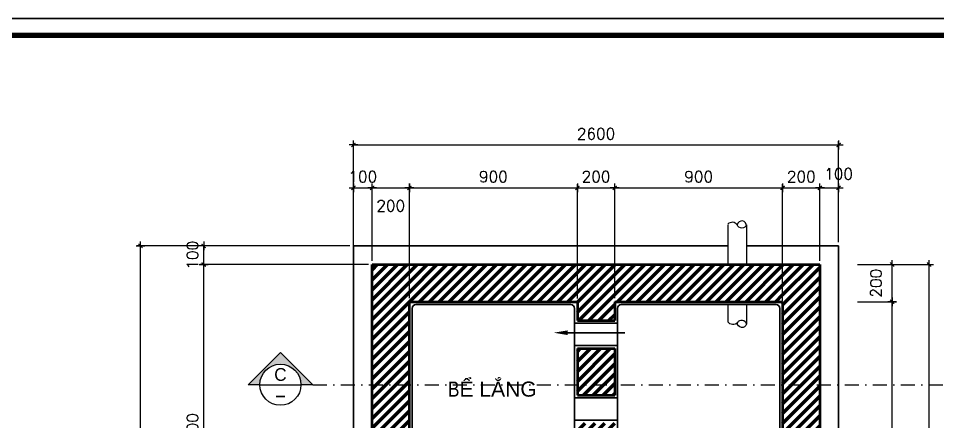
# Model space of a CAD drawing. Header units: millimetres. Extents: x 615730 to 2792744, y 139412 to 597571.
# Drawn here: x 750752 to 760604, y 277025 to 281351 of the extents above; entities that cross this region are included whole.
import ezdxf
from ezdxf.enums import TextEntityAlignment as Align

# ---------------------------------------------------------------- set-up
doc = ezdxf.new("R2010")
doc.units = ezdxf.units.MM
doc.header["$MEASUREMENT"] = 0
doc.header["$PDMODE"] = 34
doc.linetypes.add('DASHDOT', pattern=[1, 0.5, -0.25, 0, -0.25])
doc.layers.get('0').update_dxf_attribs({"lineweight": 5})
for name, color, linetype, lineweight in [('B', 4, 'Continuous', 18), ('DIM', 7, 'Continuous', 50), ('HATCH', 42, 'Continuous', 5), ('KT', 148, 'Continuous', 18), ('NETNGOAITUONG', 1, 'Continuous', 40), ('thay', 7, 'Continuous', 15), ('TIM TRUC', 149, 'DASHDOT', 9)]:
    doc.layers.add(name, color=color, linetype=linetype, lineweight=lineweight)
for name, color, linetype in [('GHICHU', 40, 'Continuous'), ('MB', 7, 'Continuous'), ('NET2', 5, 'Continuous'), ('TEXT', 2, 'Continuous')]:
    doc.layers.add(name, color=color, linetype=linetype)
doc.styles.add('AVO', font='', dxfattribs={"height": 200})
doc.styles.add('DIM', font='txt.shx', dxfattribs={"height": 120})
doc.styles.add('Ghi chu', font='')
doc.styles.get('AVO').set_extended_font_data('VNI-Helve-Condense')
doc.styles.get('Ghi chu').set_extended_font_data('.VnAvantH')
doc.dimstyles.new('Copy of vu linh50', dxfattribs={"dimscale": 0, "dimtxt": 180, "dimasz": 0.3, "dimexe": 40, "dimexo": 40, "dimgap": 60, "dimtad": 1, "dimdec": 0, "dimlfac": 0.5, "dimtxsty": 'DIM', "dimblk": 'TICK', "dimcen": 250, "dimdle": 40, "dimclrd": 250, "dimclre": 250, "dimclrt": 2, "dimadec": 0, "dimazin": 0, "dimtfac": 1, "dimtdec": 0, "dimtix": 1, "dimtmove": 2, "dimatfit": 3, "dimldrblk": 'DOT', "dimfxl": 1, "dimlwd": -1, "dimlwe": -1, "dimarcsym": 0})

# ---------------------------------------------------------------- blocks, each defined once
blk = doc.blocks.new('TICK')
at = {"layer": 'B', "ltscale": 3000}
h = blk.add_hatch(color=256, dxfattribs=at)
edge = h.paths.add_edge_path()
edge.add_line((-69, -79), (-79, -69))
edge.add_arc((-69, -58), 15, 135, 225, ccw=False)
edge.add_line((-79, -48), (48, 79))
edge.add_arc((58, 69), 15, 45, 135, ccw=False)
edge.add_line((69, 79), (79, 69))
edge.add_arc((69, 58), 15, -45, 45, ccw=False)
edge.add_line((79, 48), (-48, -79))
edge.add_arc((-58, -69), 15, 225, 315, ccw=False)
for p, q in [((-158, 0), (158, 0)), ((0, 158), (0, -158))]:
    blk.add_line(p, q, dxfattribs=at)
blk = doc.blocks.new('*D717')
at = {"layer": 'DEFPOINTS', "color": 0, "ltscale": 10, "transparency": 16777216}
for p in [(759704.6, 278710.1), (760117, 278710.1), (759704.6, 278310.1)]:
    blk.add_point(p, dxfattribs=at)
at = {"layer": 'KT', "color": 250, "ltscale": 10, "transparency": 16777216}
for p, q in [((759744.6, 278710.1), (760157, 278710.1)), ((760117, 278310.4), (760117, 278709.8)), ((759744.6, 278310.1), (760157, 278310.1))]:
    blk.add_line(p, q, dxfattribs=at)
at = {"layer": 'KT', "color": 250, "ltscale": 10, "transparency": 16777216, "xscale": 0.3, "yscale": 0.3, "zscale": 0.3}
for p, rotation in [((760117, 278710.1), 90), ((760117, 278310.1), 270)]:
    blk.add_blockref('TICK', p, dxfattribs=dict(at, rotation=rotation))
at = {"layer": 'KT', "color": 2, "ltscale": 10, "transparency": 16777216, "insert": (759944.6, 278510.1), "char_height": 120, "attachment_point": 5, "rotation": 90, "style": 'DIM'}
blk.add_mtext('200', dxfattribs=at)
blk = doc.blocks.new('_DOT')
at = {"color": 0, "linetype": 'ByBlock'}
blk.add_line((-0.5, 0), (-1, 0), dxfattribs=at)
at = {"color": 0, "linetype": 'ByBlock', "const_width": 0.5}
blk.add_lwpolyline([(-0.25, 0, 1), (0.25, 0, 1)], format="xyb", close=True, dxfattribs=at)
blk = doc.blocks.new('*X630')
at = {"color": 0}
for p, q in [((58570.5, -70777), (58759, -70588.5)), ((58570.5, -70724), (58705.9, -70588.5)), ((58570.5, -70671), (58652.9, -70588.5)), ((58570.5, -70617.9), (58599.9, -70588.5)), ((58770.5, -70736.1), (58918.1, -70588.5)), ((58770.5, -70683.1), (58865, -70588.5)), ((58770.5, -70630.1), (58812, -70588.5)), ((58771.1, -70788.5), (58971.1, -70588.5)), ((58824.1, -70788.5), (59024.1, -70588.5)), ((58877.2, -70788.5), (59077.2, -70588.5)), ((58930.2, -70788.5), (59130.2, -70588.5)), ((58983.2, -70788.5), (59183.2, -70588.5)), ((59036.3, -70788.5), (59236.3, -70588.5)), ((59089.3, -70788.5), (59289.3, -70588.5)), ((59142.3, -70788.5), (59342.3, -70588.5)), ((59195.4, -70788.5), (59395.4, -70588.5)), ((59248.4, -70788.5), (59448.4, -70588.5)), ((59301.4, -70788.5), (59501.4, -70588.5)), ((59354.5, -70788.5), (59554.5, -70588.5)), ((59407.5, -70788.5), (59607.5, -70588.5)), ((59460.5, -70788.5), (59660.5, -70588.5)), ((59513.6, -70788.5), (59713.6, -70588.5)), ((59566.6, -70788.5), (59766.6, -70588.5)), ((59619.6, -70788.5), (59819.6, -70588.5)), ((59670.5, -70843.8), (59925.7, -70588.5)), ((59670.5, -70790.7), (59872.7, -70588.5)), ((59678.7, -70888.5), (59978.7, -70588.5)), ((59731.8, -70888.5), (60031.8, -70588.5)), ((59884.8, -70788.5), (60084.8, -70588.5)), ((59937.8, -70788.5), (60137.8, -70588.5)), ((59990.9, -70788.5), (60190.9, -70588.5)), ((60043.9, -70788.5), (60243.9, -70588.5)), ((60096.9, -70788.5), (60296.9, -70588.5)), ((60150, -70788.5), (60350, -70588.5)), ((60203, -70788.5), (60403, -70588.5)), ((60256, -70788.5), (60456, -70588.5)), ((60309.1, -70788.5), (60509.1, -70588.5)), ((60362.1, -70788.5), (60562.1, -70588.5)), ((60415.1, -70788.5), (60615.1, -70588.5)), ((60468.2, -70788.5), (60668.2, -70588.5)), ((60521.2, -70788.5), (60721.2, -70588.5)), ((60574.2, -70788.5), (60770.5, -70592.3)), ((60770.5, -70592.3), (60774.2, -70588.5)), ((60770.5, -70645.3), (60827.3, -70588.5)), ((60770.5, -70698.4), (60880.3, -70588.5)), ((60770.5, -70751.4), (60933.3, -70588.5)), ((58570.5, -70830.1), (58770.5, -70630.1)), ((60770.5, -70804.4), (60970.5, -70604.4)), ((58570.5, -70883.1), (58770.5, -70683.1)), ((60627.3, -70788.5), (60770.5, -70645.3)), ((60770.5, -70857.5), (60970.5, -70657.5)), ((58570.5, -70936.1), (58770.5, -70736.1)), ((60680.3, -70788.5), (60770.5, -70698.4)), ((60770.5, -70910.5), (60970.5, -70710.5)), ((58570.5, -70989.2), (58770.5, -70789.2)), ((60733.3, -70788.5), (60770.5, -70751.4)), ((60770.5, -70963.5), (60970.5, -70763.5)), ((59784.8, -70888.5), (59870.5, -70802.9)), ((60770.5, -71016.6), (60970.5, -70816.6)), ((58570.5, -71042.2), (58770.5, -70842.2)), ((59837.8, -70888.5), (59870.5, -70855.9)), ((60770.5, -71069.6), (60970.5, -70869.6)), ((58570.5, -71095.2), (58770.5, -70895.2)), ((60770.5, -71122.6), (60970.5, -70922.6)), ((58570.5, -71148.3), (58770.5, -70948.3)), ((60770.5, -71175.7), (60970.5, -70975.7)), ((58570.5, -71201.3), (58770.5, -71001.3)), ((60770.5, -71228.7), (60970.5, -71028.7)), ((58570.5, -71254.3), (58770.5, -71054.3)), ((59670.5, -71215), (59846.9, -71038.5)), ((59670.5, -71162), (59793.9, -71038.5)), ((59670.5, -71108.9), (59740.9, -71038.5)), ((59670.5, -71055.9), (59687.8, -71038.5)), ((59670.5, -71268), (59870.5, -71068)), ((60770.5, -71281.7), (60970.5, -71081.7)), ((58570.5, -71307.4), (58770.5, -71107.4)), ((59703, -71288.5), (59870.5, -71121.1)), ((60770.5, -71334.8), (60970.5, -71134.8)), ((58570.5, -71360.4), (58770.5, -71160.4)), ((59756, -71288.5), (59870.5, -71174.1)), ((58570.5, -71413.4), (58770.5, -71213.4)), ((59809.1, -71288.5), (59870.5, -71227.1)), ((60770.5, -71387.8), (60970.5, -71187.8)), ((58570.5, -71466.5), (58770.5, -71266.5)), ((59862.1, -71288.5), (59870.5, -71280.2)), ((60770.5, -71440.8), (60970.5, -71240.8)), ((58570.5, -71519.5), (58770.5, -71319.5)), ((60770.5, -71493.9), (60970.5, -71293.9)), ((58570.5, -71572.5), (58770.5, -71372.5)), ((60770.5, -71546.9), (60970.5, -71346.9)), ((58570.5, -71625.6), (58770.5, -71425.6)), ((60770.5, -71599.9), (60970.5, -71399.9)), ((58570.5, -71678.6), (58770.5, -71478.6)), ((59670.5, -71586.2), (59818.2, -71438.5)), ((59670.5, -71533.2), (59765.1, -71438.5)), ((59670.5, -71480.2), (59712.1, -71438.5)), ((59670.5, -71639.3), (59870.5, -71439.3)), ((60770.5, -71653), (60970.5, -71453)), ((59670.5, -71692.3), (59870.5, -71492.3)), ((60770.5, -71706), (60970.5, -71506)), ((58570.5, -71731.6), (58770.5, -71531.6)), ((59577.3, -71838.5), (59870.5, -71545.3)), ((60770.5, -71759), (60970.5, -71559)), ((58570.5, -71784.7), (58770.5, -71584.7)), ((59630.3, -71838.5), (59870.5, -71598.4)), ((60770.5, -71812.1), (60970.5, -71612.1)), ((58570.5, -71837.7), (58770.5, -71637.7)), ((59670.5, -71851.4), (59870.5, -71651.4)), ((60770.5, -71865.1), (60970.5, -71665.1)), ((58570.5, -71890.7), (58770.5, -71690.7)), ((59670.5, -71904.4), (59870.5, -71704.4)), ((60770.5, -71918.1), (60970.5, -71718.1)), ((58570.5, -71996.8), (58828.7, -71738.5)), ((58570.5, -71943.8), (58775.7, -71738.5)), ((58781.8, -71838.5), (58881.8, -71738.5)), ((58834.8, -71838.5), (58934.8, -71738.5)), ((58887.8, -71838.5), (58970.5, -71755.9)), ((59470.5, -71786.2), (59518.2, -71738.5)), ((59471.2, -71838.5), (59571.2, -71738.5)), ((59524.2, -71838.5), (59624.2, -71738.5)), ((59670.5, -71957.5), (59870.5, -71757.5)), ((60770.5, -71971.2), (60970.5, -71771.2)), ((58940.9, -71838.5), (58970.5, -71808.9)), ((59670.5, -72010.5), (59870.5, -71810.5)), ((60770.5, -72024.2), (60970.5, -71824.2)), ((58570.5, -72049.8), (58770.5, -71849.8)), ((59670.5, -72063.5), (59870.5, -71863.5)), ((58570.5, -72102.9), (58770.5, -71902.9)), ((59670.5, -72116.6), (59870.5, -71916.6)), ((60770.5, -72077.2), (60970.5, -71877.2)), ((58570.5, -72155.9), (58770.5, -71955.9)), ((59670.5, -72169.6), (59870.5, -71969.6)), ((60770.5, -72130.3), (60970.5, -71930.3)), ((58570.5, -72208.9), (58770.5, -72008.9)), ((60770.5, -72183.3), (60970.5, -71983.3)), ((58570.5, -72262), (58770.5, -72062)), ((59670.5, -72222.6), (59870.5, -72022.6)), ((60770.5, -72236.3), (60970.5, -72036.3)), ((58570.5, -72315), (58770.5, -72115)), ((59670.5, -72275.7), (59870.5, -72075.7)), ((60770.5, -72289.4), (60970.5, -72089.4)), ((58570.5, -72368), (58770.5, -72168)), ((59670.5, -72328.7), (59870.5, -72128.7)), ((60770.5, -72342.4), (60970.5, -72142.4)), ((59670.5, -72381.7), (59870.5, -72181.7)), ((60770.5, -72395.4), (60970.5, -72195.4)), ((58570.5, -72421.1), (58770.5, -72221.1)), ((59670.5, -72434.8), (59870.5, -72234.8)), ((60770.5, -72448.5), (60970.5, -72248.5)), ((58570.5, -72474.1), (58770.5, -72274.1)), ((59670.5, -72487.8), (59870.5, -72287.8)), ((60770.5, -72501.5), (60970.5, -72301.5)), ((58570.5, -72527.1), (58770.5, -72327.1)), ((59670.5, -72540.8), (59870.5, -72340.8)), ((60770.5, -72554.5), (60970.5, -72354.5)), ((58070.5, -72549.8), (58231.8, -72388.5)), ((58070.5, -72496.8), (58178.7, -72388.5)), ((58070.5, -72443.8), (58125.7, -72388.5)), ((58070.5, -72390.7), (58072.7, -72388.5)), ((58184.8, -72488.5), (58284.8, -72388.5)), ((58237.8, -72488.5), (58337.8, -72388.5)), ((58290.9, -72488.5), (58390.9, -72388.5)), ((58343.9, -72488.5), (58443.9, -72388.5)), ((58396.9, -72488.5), (58496.9, -72388.5)), ((58450, -72488.5), (58550, -72388.5)), ((58570.5, -72580.2), (58770.5, -72380.2)), ((59670.5, -72593.9), (59870.5, -72393.9)), ((60770.5, -72607.5), (60970.5, -72407.5)), ((58503, -72488.5), (58570.5, -72421.1)), ((58570.5, -72633.2), (58770.5, -72433.2)), ((59670.5, -72646.9), (59870.5, -72446.9)), ((60770.5, -72660.6), (60970.5, -72460.6)), ((58070.5, -72602.9), (58170.5, -72502.9)), ((58556, -72488.5), (58570.5, -72474.1)), ((58570.5, -72686.2), (58770.5, -72486.2)), ((59670.5, -72699.9), (59870.5, -72499.9)), ((60770.5, -72713.6), (60970.5, -72513.6)), ((58070.5, -72655.9), (58170.5, -72555.9)), ((58570.5, -72739.3), (58770.5, -72539.3)), ((59670.5, -72753), (59870.5, -72553)), ((58070.5, -72708.9), (58170.5, -72608.9)), ((58570.5, -72792.3), (58770.5, -72592.3)), ((59487.9, -72988.5), (59870.5, -72606)), ((60770.5, -72766.6), (60970.5, -72566.6)), ((58070.5, -72762), (58170.5, -72662)), ((58570.5, -72845.3), (58770.5, -72645.3)), ((59540.9, -72988.5), (59870.5, -72659)), ((60770.5, -72819.7), (60970.5, -72619.7)), ((58570.5, -72898.4), (58770.5, -72698.4)), ((59594, -72988.5), (59870.5, -72712.1)), ((60770.5, -72872.7), (60970.5, -72672.7)), ((58070.5, -72815), (58170.5, -72715)), ((58570.5, -72951.4), (58770.5, -72751.4)), ((60770.5, -72925.7), (60970.5, -72725.7)), ((58070.5, -72868), (58170.5, -72768)), ((58586.3, -72988.5), (58770.5, -72804.4)), ((58770.5, -72804.4), (58786.3, -72788.5)), ((58770.5, -72857.5), (58839.4, -72788.5)), ((58770.5, -72910.5), (58892.4, -72788.5)), ((58770.5, -72963.5), (58945.4, -72788.5)), ((58798.5, -72988.5), (58998.5, -72788.5)), ((58851.5, -72988.5), (59051.5, -72788.5)), ((58904.5, -72988.5), (59104.5, -72788.5)), ((58957.6, -72988.5), (59157.6, -72788.5)), ((59010.6, -72988.5), (59210.6, -72788.5)), ((59063.6, -72988.5), (59263.6, -72788.5)), ((59116.7, -72988.5), (59316.7, -72788.5)), ((59169.7, -72988.5), (59369.7, -72788.5)), ((59222.7, -72988.5), (59422.7, -72788.5)), ((59275.8, -72988.5), (59475.8, -72788.5)), ((59328.8, -72988.5), (59528.8, -72788.5)), ((59381.8, -72988.5), (59581.8, -72788.5)), ((59434.9, -72988.5), (59634.9, -72788.5)), ((59647, -72988.5), (59870.5, -72765.1)), ((59700, -72988.5), (59900, -72788.5)), ((59753.1, -72988.5), (59953.1, -72788.5)), ((59806.1, -72988.5), (60006.1, -72788.5)), ((59859.1, -72988.5), (60059.1, -72788.5)), ((59912.2, -72988.5), (60112.2, -72788.5)), ((59965.2, -72988.5), (60165.2, -72788.5)), ((60018.2, -72988.5), (60218.2, -72788.5)), ((60071.3, -72988.5), (60271.3, -72788.5)), ((60124.3, -72988.5), (60324.3, -72788.5)), ((60177.3, -72988.5), (60377.3, -72788.5)), ((60230.4, -72988.5), (60430.4, -72788.5)), ((60283.4, -72988.5), (60483.4, -72788.5)), ((60336.4, -72988.5), (60536.4, -72788.5)), ((60389.5, -72988.5), (60589.5, -72788.5)), ((60442.5, -72988.5), (60642.5, -72788.5)), ((60495.5, -72988.5), (60695.5, -72788.5)), ((60548.6, -72988.5), (60748.6, -72788.5)), ((60770.5, -72978.8), (60970.5, -72778.8)), ((58070.5, -72921.1), (58170.5, -72821.1)), ((58639.4, -72988.5), (58770.5, -72857.5)), ((60601.6, -72988.5), (60770.5, -72819.7)), ((60813.7, -72988.5), (60970.5, -72831.8)), ((58070.5, -72974.1), (58170.5, -72874.1)), ((58109.1, -72988.5), (58209.1, -72888.5)), ((58162.1, -72988.5), (58262.1, -72888.5)), ((58215.1, -72988.5), (58315.1, -72888.5)), ((58268.2, -72988.5), (58368.2, -72888.5)), ((58321.2, -72988.5), (58421.2, -72888.5)), ((58374.2, -72988.5), (58474.2, -72888.5)), ((58427.3, -72988.5), (58527.3, -72888.5)), ((58480.3, -72988.5), (58570.5, -72898.4)), ((60654.6, -72988.5), (60770.5, -72872.7)), ((60866.8, -72988.5), (60970.5, -72884.8)), ((58533.3, -72988.5), (58570.5, -72951.4)), ((58692.4, -72988.5), (58770.5, -72910.5)), ((60707.7, -72988.5), (60770.5, -72925.7)), ((60919.8, -72988.5), (60970.5, -72937.9)), ((58745.4, -72988.5), (58770.5, -72963.5)), ((60760.7, -72988.5), (60770.5, -72978.8))]:
    blk.add_line(p, q, dxfattribs=at)
blk = doc.blocks.new('*D641')
at = {"layer": 'DEFPOINTS', "color": 0, "ltscale": 10, "transparency": 16777216}
for p in [(759756.6, 278710.1), (760512.6, 278710.1), (759756.6, 273910.1)]:
    blk.add_point(p, dxfattribs=at)
at = {"layer": 'KT', "color": 250, "ltscale": 10, "transparency": 16777216}
for p, q in [((759796.6, 278710.1), (760552.6, 278710.1)), ((760512.6, 273910.4), (760512.6, 278709.8)), ((759796.6, 273910.1), (760552.6, 273910.1))]:
    blk.add_line(p, q, dxfattribs=at)
at = {"layer": 'KT', "color": 250, "ltscale": 10, "transparency": 16777216, "xscale": 0.3, "yscale": 0.3, "zscale": 0.3}
for p, rotation in [((760512.6, 278710.1), 90), ((760512.6, 273910.1), 270)]:
    blk.add_blockref('TICK', p, dxfattribs=dict(at, rotation=rotation))
at = {"layer": 'KT', "color": 2, "ltscale": 10, "transparency": 16777216, "insert": (760392.6, 276310.1), "char_height": 120, "attachment_point": 5, "rotation": 90, "style": 'DIM'}
blk.add_mtext('2400', dxfattribs=at)
blk = doc.blocks.new('*D642')
at = {"layer": 'DEFPOINTS', "color": 0, "ltscale": 10, "transparency": 16777216}
for p in [(759704.6, 278310.1), (760117, 278310.1), (759704.6, 274310.1)]:
    blk.add_point(p, dxfattribs=at)
at = {"layer": 'KT', "color": 250, "ltscale": 10, "transparency": 16777216}
for p, q in [((759744.6, 278310.1), (760157, 278310.1)), ((760117, 274310.4), (760117, 278309.8)), ((759744.6, 274310.1), (760157, 274310.1))]:
    blk.add_line(p, q, dxfattribs=at)
at = {"layer": 'KT', "color": 250, "ltscale": 10, "transparency": 16777216, "xscale": 0.3, "yscale": 0.3, "zscale": 0.3}
for p, rotation in [((760117, 278310.1), 90), ((760117, 274310.1), 270)]:
    blk.add_blockref('TICK', p, dxfattribs=dict(at, rotation=rotation))
at = {"layer": 'KT', "color": 2, "ltscale": 10, "transparency": 16777216, "insert": (759997, 276310.1), "char_height": 120, "attachment_point": 5, "rotation": 90, "style": 'DIM'}
blk.add_mtext('2000', dxfattribs=at)
blk = doc.blocks.new('*D663')
at = {"layer": 'DEFPOINTS', "color": 0, "ltscale": 10, "transparency": 16777216}
for p in [(752737.8, 278710.1), (754543.2, 278710.1), (753543.2, 275110.1)]:
    blk.add_point(p, dxfattribs=at)
at = {"layer": 'KT', "color": 250, "ltscale": 10, "transparency": 16777216}
for p, q in [((754503.2, 278710.1), (752697.8, 278710.1)), ((752737.8, 275110.4), (752737.8, 278709.8)), ((753503.2, 275110.1), (752697.8, 275110.1))]:
    blk.add_line(p, q, dxfattribs=at)
at = {"layer": 'KT', "color": 250, "ltscale": 10, "transparency": 16777216, "xscale": 0.3, "yscale": 0.3, "zscale": 0.3}
for p, rotation in [((752737.8, 278710.1), 90), ((752737.8, 275110.1), 270)]:
    blk.add_blockref('TICK', p, dxfattribs=dict(at, rotation=rotation))
at = {"layer": 'KT', "color": 2, "ltscale": 10, "transparency": 16777216, "insert": (752617.8, 276910.1), "char_height": 120, "attachment_point": 5, "rotation": 90, "style": 'DIM'}
blk.add_mtext('1800', dxfattribs=at)
blk = doc.blocks.new('*D664')
at = {"layer": 'DEFPOINTS', "color": 0, "ltscale": 10, "transparency": 16777216}
for p in [(752737.8, 278910.1), (754343.2, 278910.1), (754543.2, 278710.1)]:
    blk.add_point(p, dxfattribs=at)
at = {"layer": 'KT', "color": 250, "ltscale": 10, "transparency": 16777216}
for p, q in [((754303.2, 278910.1), (752697.8, 278910.1)), ((752737.8, 278910.4), (752737.8, 278910.7)), ((752737.8, 278710.1), (752737.8, 278910.1)), ((754503.2, 278710.1), (752697.8, 278710.1)), ((752737.8, 278709.8), (752737.8, 278709.5))]:
    blk.add_line(p, q, dxfattribs=at)
at = {"layer": 'KT', "color": 250, "ltscale": 10, "transparency": 16777216, "xscale": 0.3, "yscale": 0.3, "zscale": 0.3}
for p, rotation in [((752737.8, 278910.1), 270), ((752737.8, 278710.1), 90)]:
    blk.add_blockref('TICK', p, dxfattribs=dict(at, rotation=rotation))
at = {"layer": 'KT', "color": 2, "ltscale": 10, "transparency": 16777216, "insert": (752617.8, 278810.1), "char_height": 120, "attachment_point": 5, "rotation": 90, "style": 'DIM'}
blk.add_mtext('100', dxfattribs=at)
blk = doc.blocks.new('*D666')
at = {"layer": 'DEFPOINTS', "color": 0, "ltscale": 10, "transparency": 16777216}
for p in [(752060.4, 278910.1), (753000.5, 278910.1), (753000.5, 273710.1)]:
    blk.add_point(p, dxfattribs=at)
at = {"layer": 'KT', "color": 250, "ltscale": 10, "transparency": 16777216}
for p, q in [((752960.5, 278910.1), (752020.4, 278910.1)), ((752060.4, 273710.4), (752060.4, 278909.8)), ((752960.5, 273710.1), (752020.4, 273710.1))]:
    blk.add_line(p, q, dxfattribs=at)
at = {"layer": 'KT', "color": 250, "ltscale": 10, "transparency": 16777216, "xscale": 0.3, "yscale": 0.3, "zscale": 0.3}
for p, rotation in [((752060.4, 278910.1), 90), ((752060.4, 273710.1), 270)]:
    blk.add_blockref('TICK', p, dxfattribs=dict(at, rotation=rotation))
at = {"layer": 'KT', "color": 2, "ltscale": 10, "transparency": 16777216, "insert": (751940.4, 276310.1), "char_height": 120, "attachment_point": 5, "rotation": 90, "style": 'DIM'}
blk.add_mtext('2600', dxfattribs=at)
blk = doc.blocks.new('*D667')
at = {"layer": 'DEFPOINTS', "color": 0, "ltscale": 10, "transparency": 16777216}
for p in [(754543.2, 279532.6), (754343.2, 278689.3), (754543.2, 278710.1)]:
    blk.add_point(p, dxfattribs=at)
at = {"layer": 'KT', "color": 250, "ltscale": 10, "transparency": 16777216}
for p, q in [((754342.9, 279532.6), (754342.6, 279532.6)), ((754343.2, 278729.3), (754343.2, 279572.6)), ((754343.2, 279532.6), (754543.2, 279532.6)), ((754543.2, 278750.1), (754543.2, 279572.6)), ((754543.5, 279532.6), (754543.8, 279532.6))]:
    blk.add_line(p, q, dxfattribs=at)
at = {"layer": 'KT', "color": 250, "ltscale": 10, "transparency": 16777216, "xscale": 0.3, "yscale": 0.3, "zscale": 0.3}
blk.add_blockref('TICK', (754343.2, 279532.6), dxfattribs=at)
at = {"layer": 'KT', "color": 250, "ltscale": 10, "transparency": 16777216, "xscale": 0.3, "yscale": 0.3, "zscale": 0.3, "rotation": 180}
blk.add_blockref('TICK', (754543.2, 279532.6), dxfattribs=at)
at = {"layer": 'KT', "color": 2, "ltscale": 10, "transparency": 16777216, "insert": (754443.2, 279652.6), "char_height": 120, "attachment_point": 5, "style": 'DIM'}
blk.add_mtext('100', dxfattribs=at)
blk = doc.blocks.new('*D668')
at = {"layer": 'DEFPOINTS', "color": 0, "ltscale": 10, "transparency": 16777216}
for p in [(754942.5, 279532.6), (754543.2, 278710.1), (754942.5, 278310.1)]:
    blk.add_point(p, dxfattribs=at)
at = {"layer": 'KT', "color": 250, "ltscale": 10, "transparency": 16777216}
for p, q in [((754543.2, 278750.1), (754543.2, 279572.6)), ((754543.5, 279532.6), (754942.2, 279532.6)), ((754942.5, 278350.1), (754942.5, 279572.6))]:
    blk.add_line(p, q, dxfattribs=at)
at = {"layer": 'KT', "color": 250, "ltscale": 10, "transparency": 16777216, "xscale": 0.3, "yscale": 0.3, "zscale": 0.3, "rotation": 180}
blk.add_blockref('TICK', (754543.2, 279532.6), dxfattribs=at)
at = {"layer": 'KT', "color": 250, "ltscale": 10, "transparency": 16777216, "xscale": 0.3, "yscale": 0.3, "zscale": 0.3}
blk.add_blockref('TICK', (754942.5, 279532.6), dxfattribs=at)
at = {"layer": 'KT', "color": 2, "ltscale": 10, "transparency": 16777216, "insert": (754742.9, 279340.7), "char_height": 120, "attachment_point": 5, "style": 'DIM'}
blk.add_mtext('200', dxfattribs=at)
blk = doc.blocks.new('*D669')
at = {"layer": 'DEFPOINTS', "color": 0, "ltscale": 10, "transparency": 16777216}
for p in [(756743.2, 279532.6), (754942.5, 278310.1), (756743.2, 278305.7)]:
    blk.add_point(p, dxfattribs=at)
at = {"layer": 'KT', "color": 250, "ltscale": 10, "transparency": 16777216}
for p, q in [((754942.5, 278350.1), (754942.5, 279572.6)), ((754942.8, 279532.6), (756742.9, 279532.6)), ((756743.2, 278345.7), (756743.2, 279572.6))]:
    blk.add_line(p, q, dxfattribs=at)
at = {"layer": 'KT', "color": 250, "ltscale": 10, "transparency": 16777216, "xscale": 0.3, "yscale": 0.3, "zscale": 0.3, "rotation": 180}
blk.add_blockref('TICK', (754942.5, 279532.6), dxfattribs=at)
at = {"layer": 'KT', "color": 250, "ltscale": 10, "transparency": 16777216, "xscale": 0.3, "yscale": 0.3, "zscale": 0.3}
blk.add_blockref('TICK', (756743.2, 279532.6), dxfattribs=at)
at = {"layer": 'KT', "color": 2, "ltscale": 10, "transparency": 16777216, "insert": (755842.9, 279652.6), "char_height": 120, "attachment_point": 5, "style": 'DIM'}
blk.add_mtext('900', dxfattribs=at)
blk = doc.blocks.new('*D670')
at = {"layer": 'DEFPOINTS', "color": 0, "ltscale": 10, "transparency": 16777216}
for p in [(757143.2, 279532.6), (756743.2, 278305.7), (757143.2, 278310.1)]:
    blk.add_point(p, dxfattribs=at)
at = {"layer": 'KT', "color": 250, "ltscale": 10, "transparency": 16777216}
for p, q in [((756742.9, 279532.6), (756742.6, 279532.6)), ((756743.2, 278345.7), (756743.2, 279572.6)), ((756743.2, 279532.6), (757143.2, 279532.6)), ((757143.2, 278350.1), (757143.2, 279572.6)), ((757143.5, 279532.6), (757143.8, 279532.6))]:
    blk.add_line(p, q, dxfattribs=at)
at = {"layer": 'KT', "color": 250, "ltscale": 10, "transparency": 16777216, "xscale": 0.3, "yscale": 0.3, "zscale": 0.3}
blk.add_blockref('TICK', (756743.2, 279532.6), dxfattribs=at)
at = {"layer": 'KT', "color": 250, "ltscale": 10, "transparency": 16777216, "xscale": 0.3, "yscale": 0.3, "zscale": 0.3, "rotation": 180}
blk.add_blockref('TICK', (757143.2, 279532.6), dxfattribs=at)
at = {"layer": 'KT', "color": 2, "ltscale": 10, "transparency": 16777216, "insert": (756943.2, 279652.6), "char_height": 120, "attachment_point": 5, "style": 'DIM'}
blk.add_mtext('200', dxfattribs=at)
blk = doc.blocks.new('*D671')
at = {"layer": 'DEFPOINTS', "color": 0, "ltscale": 10, "transparency": 16777216}
for p in [(758943.2, 279532.6), (757143.2, 278310.1), (758943.2, 278278.3)]:
    blk.add_point(p, dxfattribs=at)
at = {"layer": 'KT', "color": 250, "ltscale": 10, "transparency": 16777216}
for p, q in [((757143.2, 278350.1), (757143.2, 279572.6)), ((757143.5, 279532.6), (758942.9, 279532.6)), ((758943.2, 278318.3), (758943.2, 279572.6))]:
    blk.add_line(p, q, dxfattribs=at)
at = {"layer": 'KT', "color": 250, "ltscale": 10, "transparency": 16777216, "xscale": 0.3, "yscale": 0.3, "zscale": 0.3, "rotation": 180}
blk.add_blockref('TICK', (757143.2, 279532.6), dxfattribs=at)
at = {"layer": 'KT', "color": 250, "ltscale": 10, "transparency": 16777216, "xscale": 0.3, "yscale": 0.3, "zscale": 0.3}
blk.add_blockref('TICK', (758943.2, 279532.6), dxfattribs=at)
at = {"layer": 'KT', "color": 2, "ltscale": 10, "transparency": 16777216, "insert": (758043.2, 279652.6), "char_height": 120, "attachment_point": 5, "style": 'DIM'}
blk.add_mtext('900', dxfattribs=at)
blk = doc.blocks.new('*D672')
at = {"layer": 'DEFPOINTS', "color": 0, "ltscale": 10, "transparency": 16777216}
for p in [(759343.2, 279532.6), (759343.2, 278710.1), (758943.2, 278278.3)]:
    blk.add_point(p, dxfattribs=at)
at = {"layer": 'KT', "color": 250, "ltscale": 10, "transparency": 16777216}
for p, q in [((758942.9, 279532.6), (758942.6, 279532.6)), ((758943.2, 278318.3), (758943.2, 279572.6)), ((758943.2, 279532.6), (759343.2, 279532.6)), ((759343.2, 278750.1), (759343.2, 279572.6)), ((759343.5, 279532.6), (759343.8, 279532.6))]:
    blk.add_line(p, q, dxfattribs=at)
at = {"layer": 'KT', "color": 250, "ltscale": 10, "transparency": 16777216, "xscale": 0.3, "yscale": 0.3, "zscale": 0.3}
blk.add_blockref('TICK', (758943.2, 279532.6), dxfattribs=at)
at = {"layer": 'KT', "color": 250, "ltscale": 10, "transparency": 16777216, "xscale": 0.3, "yscale": 0.3, "zscale": 0.3, "rotation": 180}
blk.add_blockref('TICK', (759343.2, 279532.6), dxfattribs=at)
at = {"layer": 'KT', "color": 2, "ltscale": 10, "transparency": 16777216, "insert": (759143.2, 279652.6), "char_height": 120, "attachment_point": 5, "style": 'DIM'}
blk.add_mtext('200', dxfattribs=at)
blk = doc.blocks.new('*D673')
at = {"layer": 'DEFPOINTS', "color": 0, "ltscale": 10, "transparency": 16777216}
for p in [(759543.2, 279532.6), (759543.2, 278910.1), (759343.2, 278710.1)]:
    blk.add_point(p, dxfattribs=at)
at = {"layer": 'KT', "color": 250, "ltscale": 10, "transparency": 16777216}
for p, q in [((759343.2, 278750.1), (759343.2, 279572.6)), ((759343.5, 279532.6), (759542.9, 279532.6)), ((759543.2, 278950.1), (759543.2, 279572.6))]:
    blk.add_line(p, q, dxfattribs=at)
at = {"layer": 'KT', "color": 250, "ltscale": 10, "transparency": 16777216, "xscale": 0.3, "yscale": 0.3, "zscale": 0.3, "rotation": 180}
blk.add_blockref('TICK', (759343.2, 279532.6), dxfattribs=at)
at = {"layer": 'KT', "color": 250, "ltscale": 10, "transparency": 16777216, "xscale": 0.3, "yscale": 0.3, "zscale": 0.3}
blk.add_blockref('TICK', (759543.2, 279532.6), dxfattribs=at)
at = {"layer": 'KT', "color": 2, "ltscale": 10, "transparency": 16777216, "insert": (759543.2, 279682.6), "char_height": 120, "attachment_point": 5, "style": 'DIM'}
blk.add_mtext('100', dxfattribs=at)
blk = doc.blocks.new('*D674')
at = {"layer": 'DEFPOINTS', "color": 0, "ltscale": 10, "transparency": 16777216}
for p in [(759543.2, 279992.6), (754343.2, 279150.9), (759543.2, 279150.9)]:
    blk.add_point(p, dxfattribs=at)
at = {"layer": 'KT', "color": 250, "ltscale": 10, "transparency": 16777216}
for p, q in [((754343.2, 279190.9), (754343.2, 280032.6)), ((759543.2, 279190.9), (759543.2, 280032.6)), ((754343.5, 279992.6), (759542.9, 279992.6))]:
    blk.add_line(p, q, dxfattribs=at)
at = {"layer": 'KT', "color": 250, "ltscale": 10, "transparency": 16777216, "xscale": 0.3, "yscale": 0.3, "zscale": 0.3, "rotation": 180}
blk.add_blockref('TICK', (754343.2, 279992.6), dxfattribs=at)
at = {"layer": 'KT', "color": 250, "ltscale": 10, "transparency": 16777216, "xscale": 0.3, "yscale": 0.3, "zscale": 0.3}
blk.add_blockref('TICK', (759543.2, 279992.6), dxfattribs=at)
at = {"layer": 'KT', "color": 2, "ltscale": 10, "transparency": 16777216, "insert": (756943.2, 280112.6), "char_height": 120, "attachment_point": 5, "style": 'DIM'}
blk.add_mtext('2600', dxfattribs=at)
blk = doc.blocks.new('Vet cat ngang')
at = {"layer": 'HATCH'}
blk.add_hatch(color=256, dxfattribs=at).paths.add_polyline_path([(0, 707), (-707, 0), (-450, 0, -1), (450, 0), (707, 0)])
blk.add_line((-450, 0), (450, 0))
blk.add_circle((0, 0), 450)
for p, q in [((-707, 0), (0, 707)), ((707, 0), (0, 707)), ((-450, 0), (-707, 0)), ((707, 0), (450, 0))]:
    blk.add_line(p, q, dxfattribs=at)
at = {"layer": 'TEXT', "style": 'Ghi chu'}
blk.add_attdef('A', text='', height=300, dxfattribs=at).set_placement((0, 50), align=Align.CENTER)
at = {"layer": 'TEXT', "style": 'DIM', "width": 0.75}
blk.add_attdef('KT-00', text='', height=200, dxfattribs=at).set_placement((0, -75), align=Align.TOP_CENTER)

msp = doc.modelspace()

# ---------------------------------------------------------------- linework, layer by layer
at = {"layer": 'KT', "ltscale": 10}
for p, q in [((758356.1, 279135.9), (758356.1, 278710.1)), ((758556.1, 279135.9), (758556.1, 278710.1)), ((758356.1, 278280.1), (758356.1, 278095.7)), ((758556.1, 278280.1), (758556.1, 278071.5))]:
    msp.add_line(p, q, dxfattribs=at)
for points in [[(758556.1, 279135.9, -0.69841), (758456.1, 279135.9, 0.460383), (758356.4, 279143.8, -0.166038)], [(758554.9, 279120.1, 0.999999), (758456.1, 279135.9, -0.924039)], [(758556.7, 278069.1, 0.69841), (758457.9, 278084.8, -0.477595), (758356.1, 278095.7, 0.166038)], [(758556.1, 278071.5, -0.874136), (758457.9, 278084.8, 0.924039)]]:
    msp.add_lwpolyline(points, format="xyb", dxfattribs=at)
at = {"layer": 'MB', "color": 2}
for p, q in [((754343.2, 278910.1), (758356.1, 278910.1)), ((754343.2, 275310.1), (754343.2, 278910.1)), ((758556.1, 278910.1), (759543.2, 278910.1)), ((759543.2, 278910.1), (759543.2, 273710.1))]:
    msp.add_line(p, q, dxfattribs=at)
at = {"layer": 'MB', "color": 1}
for p, q in [((754973.2, 276480.1), (754973.2, 278240.1)), ((755013.2, 278280.1), (756673.2, 278280.1)), ((756713.2, 278240.1), (756713.2, 276480.1)), ((757173.2, 278240.1), (757173.2, 274380.1)), ((757213.2, 278280.1), (758873.2, 278280.1)), ((758913.2, 278240.1), (758913.2, 275074.6)), ((756713.2, 278080.1), (757173.2, 278080.1)), ((756713.2, 277840.1), (757173.2, 277840.1)), ((756713.2, 277280.1), (757173.2, 277280.1)), ((756713.2, 277040.1), (757173.2, 277040.1))]:
    msp.add_line(p, q, dxfattribs=at)
at = {"layer": 'MB', "color": 5}
for q in [(756606.4, 277978.7), (757252.4, 277978.7)]:
    msp.add_line((756948.9, 277978.7), q, dxfattribs=at)
msp.add_lwpolyline([(756639, 277978.7, 50, 0, 0), (756490.1, 277978.7, 0, 0, 0)], format="xyseb", dxfattribs=at)
at = {"layer": 'MB', "color": 1}
for centre, start, end in [((755013.2, 278240.1), 90, 180), ((756673.2, 278240.1), 0, 90), ((757213.2, 278240.1), 90, 180), ((758873.2, 278240.1), 0, 90)]:
    msp.add_arc(centre, 40, start, end, dxfattribs=at)
at = {"layer": 'NET2', "ltscale": 10}
msp.add_lwpolyline([(742474.9, 281350.5), (742474.9, 261086.5), (771134, 261086.5), (771134, 281350.5)], close=True, dxfattribs=at)
at = {"layer": 'NETNGOAITUONG'}
for p, q in [((754543.2, 278710.1), (759343.2, 278710.1)), ((754543.2, 275110.1), (754543.2, 278710.1)), ((759343.2, 278710.1), (759343.2, 273910.1)), ((754943.2, 278310.1), (756743.2, 278310.1)), ((754943.2, 276410.1), (754943.2, 278310.1)), ((756743.2, 278310.1), (756743.2, 278110.1)), ((757143.2, 278310.1), (757143.2, 278110.1)), ((757143.2, 278310.1), (758943.2, 278310.1)), ((758943.2, 278310.1), (758943.2, 274310.1)), ((756743.2, 278110.1), (757143.2, 278110.1)), ((756743.2, 277810.1), (757143.2, 277810.1)), ((756743.2, 277810.1), (756743.2, 277310.1)), ((757143.2, 277810.1), (757143.2, 277310.1)), ((756743.2, 277310.1), (757143.2, 277310.1))]:
    msp.add_line(p, q, dxfattribs=at)
at = {"layer": 'thay', "lineweight": -2, "ltscale": 10, "const_width": 54.6}
msp.add_lwpolyline([(770911.9, 281168.4), (743176.2, 281168.4), (743176.2, 261268.7), (770911.9, 261268.7)], close=True, dxfattribs=at)
at = {"layer": 'TIM TRUC', "color": 5, "ltscale": 300}
msp.add_lwpolyline([(753906.7, 277420.6), (760766.9, 277420.6)], dxfattribs=at)

# ---------------------------------------------------------------- block references
at = {"layer": 'DIM', "ltscale": 2, "xscale": 2, "yscale": 2, "zscale": 2}
msp.add_blockref('*X630', (637402.3, 419887.2), dxfattribs=at)
at = {"layer": 'thay'}
ref = msp.add_blockref('Vet cat ngang', (753560.2, 277420.6), dxfattribs=dict(at, xscale=0.4899999999906868, yscale=0.4899999999906868, zscale=0.4899999999906868))
ref.add_attrib('KT-00', '-', dxfattribs={"layer": 'TEXT', "height": 147, "style": 'Ghi chu', "width": 2}).set_placement((753560.2, 277384.4), align=Align.TOP_CENTER)
ref.add_attrib('A', 'C', dxfattribs={"layer": 'TEXT', "height": 137.2, "style": 'Ghi chu'}).set_placement((753560.2, 277462.2), align=Align.CENTER)

# ---------------------------------------------------------------- texts
at = {"layer": 'GHICHU', "insert": (755355.7, 277290.9), "char_height": 161.7, "width": 4320.085, "attachment_point": 7, "style": 'AVO'}
msp.add_mtext('{\\C4;B\\fArial|b0|i0|c0|p34;Ể LẮNG}', dxfattribs=at)

# ---------------------------------------------------------------- dimensions: what is measured, and where the dimension line sits
at = {"layer": 'KT', "ltscale": 10}
for base, p1, p2, picture, middle in [((759543.2, 279992.6), (754343.2, 279150.9), (759543.2, 279150.9), '*D674', (756943.2, 280112.6)), ((754543.2, 279532.6), (754343.2, 278689.3), (754543.2, 278710.1), '*D667', (754443.2, 279652.6)), ((756743.2, 279532.6), (754942.5, 278310.1), (756743.2, 278305.7), '*D669', (755842.9, 279652.6)), ((757143.2, 279532.6), (756743.2, 278305.7), (757143.2, 278310.1), '*D670', (756943.2, 279652.6)), ((758943.2, 279532.6), (757143.2, 278310.1), (758943.2, 278278.3), '*D671', (758043.2, 279652.6)), ((759343.2, 279532.6), (758943.2, 278278.3), (759343.2, 278710.1), '*D672', (759143.2, 279652.6))]:
    dim = msp.add_linear_dim(base=base, p1=p1, p2=p2, dimstyle='Copy of vu linh50', override={"dimscale": 1}, dxfattribs=at)
    dim.commit()
    dim.dimension.update_dxf_attribs({"geometry": picture, "text_midpoint": middle})
for base, p1, p2, picture, middle in [((759543.2, 279532.6), (759343.2, 278710.1), (759543.2, 278910.1), '*D673', (759543.2, 279682.6)), ((754942.5, 279532.6), (754543.2, 278710.1), (754942.5, 278310.1), '*D668', (754742.9, 279340.7))]:
    dim = msp.add_linear_dim(base=base, p1=p1, p2=p2, dimstyle='Copy of vu linh50', override={"dimscale": 1}, dxfattribs=at)
    dim.commit()
    dim.dimension.update_dxf_attribs({"geometry": picture, "text_midpoint": middle, "dimtype": 160})
for base, p1, p2, picture, middle in [((752060.4, 278910.1), (753000.5, 273710.1), (753000.5, 278910.1), '*D666', (751940.4, 276310.1)), ((752737.8, 278910.1), (754543.2, 278710.1), (754343.2, 278910.1), '*D664', (752617.8, 278810.1)), ((752737.8, 278710.1), (753543.2, 275110.1), (754543.2, 278710.1), '*D663', (752617.8, 276910.1))]:
    dim = msp.add_linear_dim(base=base, p1=p1, p2=p2, angle=90, dimstyle='Copy of vu linh50', override={"dimscale": 1}, dxfattribs=at)
    dim.commit()
    dim.dimension.update_dxf_attribs({"geometry": picture, "text_midpoint": middle})
dim = msp.add_linear_dim(base=(760117, 278710.1), p1=(759704.6, 278310.1), p2=(759704.6, 278710.1), angle=90, text='200', dimstyle='Copy of vu linh50', override={"dimscale": 1}, dxfattribs=at)
dim.commit()
dim.dimension.update_dxf_attribs({"geometry": '*D717', "text_midpoint": (759944.6, 278510.1), "dimtype": 160})
for base, p1, p2, text, picture, middle in [((760512.6, 278710.1), (759756.6, 273910.1), (759756.6, 278710.1), '2400', '*D641', (760392.6, 276310.1)), ((760117, 278310.1), (759704.6, 274310.1), (759704.6, 278310.1), '2000', '*D642', (759997, 276310.1))]:
    dim = msp.add_linear_dim(base=base, p1=p1, p2=p2, angle=90, text=text, dimstyle='Copy of vu linh50', override={"dimscale": 1}, dxfattribs=at)
    dim.commit()
    dim.dimension.update_dxf_attribs({"geometry": picture, "text_midpoint": middle})

doc.saveas('drawing.dxf')
